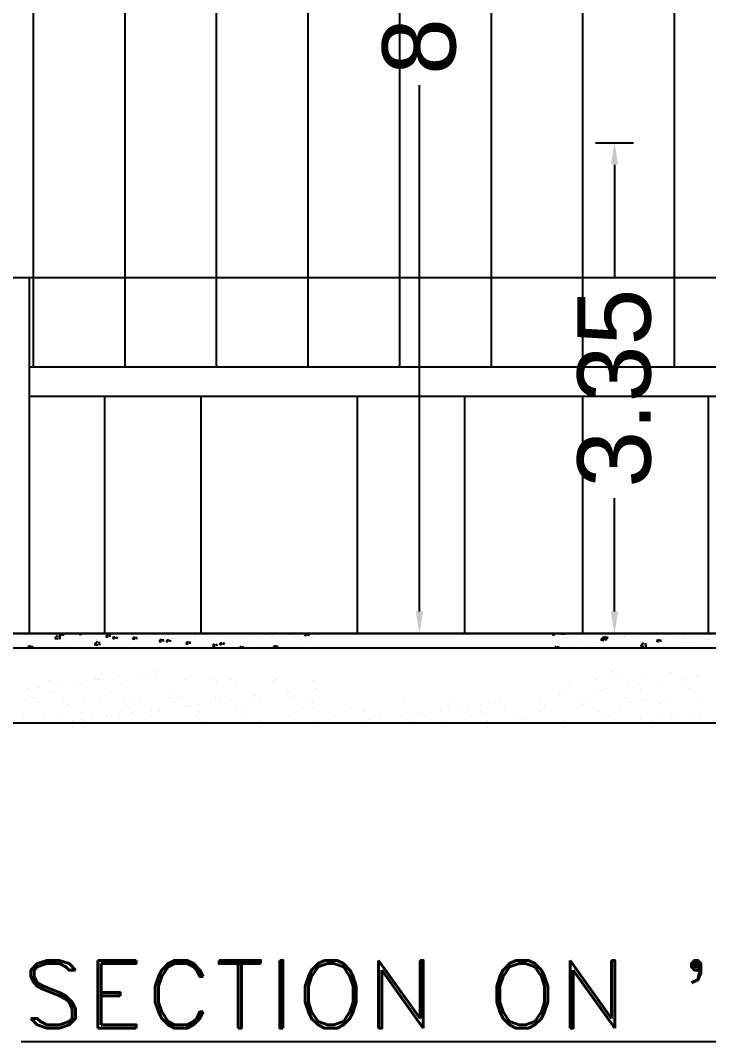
# Model space of a CAD drawing. Header units: metres. Extents: x -43 to 13391, y -52 to 4311.
# Drawn here: x 12764.3 to 12769, y 4051.66 to 4058.63 of the extents above; entities that cross this region are included whole.
import ezdxf

# ---------------------------------------------------------------- set-up
doc = ezdxf.new("R2010")
doc.units = ezdxf.units.M
doc.header["$MEASUREMENT"] = 0
for name, color, linetype in [('BLK_1_FLR_0_AC_ROOM_1', 117, 'Continuous'), ('BLK_1_FLR_0_REGULAR_ROOM_1', 117, 'Continuous'), ('BLK_1_HT_OF_BLDG', 7, 'Continuous'), ('WALL', 125, 'Continuous')]:
    doc.layers.add(name, color=color, linetype=linetype)
doc.layers.add('SHEET', color=6, linetype='Continuous', lineweight=18)
doc.styles.add('dd', font='romand.shx', dxfattribs={"width": 1.1, "height": 6})
doc.styles.get("Standard").update_dxf_attribs({"font": 'arial.ttf'})
doc.dimstyles.get("Standard").update_dxf_attribs({"dimtxt": 0.5, "dimasz": 0.15, "dimexe": 0.13, "dimexo": 0.13, "dimgap": 0.1, "dimtad": 0, "dimzin": 0, "dimdsep": 46, "dimtxsty": 'Standard', "dimcen": 0, "dimadec": 0, "dimazin": 0, "dimtfac": 1, "dimtofl": 0, "dimtmove": 0, "dimatfit": 3, "dimfxl": 0, "dimtolj": 1, "dimtzin": 0, "dimarcsym": 0})

# ---------------------------------------------------------------- blocks, each defined once
blk = doc.blocks.new('*D33')
at = {"layer": 'BLK_1_FLR_0_AC_ROOM_1', "color": 0, "lineweight": -2}
for p, q in [((12768.2264, 4057.7986), (12768.4864, 4057.7986)), ((12768.3564, 4057.6486), (12768.3564, 4056.8746)), ((12768.3564, 4054.5986), (12768.3564, 4055.3725)), ((12768.2264, 4054.4486), (12768.4864, 4054.4486))]:
    blk.add_line(p, q, dxfattribs=at)
for points in [[(12768.3314, 4057.6486), (12768.3814, 4057.6486), (12768.3564, 4057.7986)], [(12768.3314, 4054.5986), (12768.3814, 4054.5986), (12768.3564, 4054.4486)]]:
    blk.add_solid(points, dxfattribs=at)
at = {"layer": 'Defpoints', "color": 0, "lineweight": -2}
for p in [(12767.7473, 4057.7986), (12768.3564, 4057.7986), (12767.7473, 4054.4486)]:
    blk.add_point(p, dxfattribs=at)
at = {"layer": 'BLK_1_FLR_0_AC_ROOM_1', "color": 0, "insert": (12768.3564, 4056.1236), "char_height": 0.5, "attachment_point": 5, "rotation": 90}
blk.add_mtext('\\A1;3.35', dxfattribs=at)
blk = doc.blocks.new('*D53')
at = {"layer": 'BLK_1_FLR_0_REGULAR_ROOM_1', "color": 0, "lineweight": -2}
for p, q in [((12767.1546, 4063.435), (12766.8946, 4063.435)), ((12767.0246, 4063.285), (12767.0246, 4059.692)), ((12767.0246, 4054.5986), (12767.0246, 4058.1915)), ((12767.0246, 4054.4486), (12767.1546, 4054.4486))]:
    blk.add_line(p, q, dxfattribs=at)
for points in [[(12766.9996, 4063.285), (12767.0496, 4063.285), (12767.0246, 4063.435)], [(12766.9996, 4054.5986), (12767.0496, 4054.5986), (12767.0246, 4054.4486)]]:
    blk.add_solid(points, dxfattribs=at)
at = {"layer": 'Defpoints', "color": 0, "lineweight": -2}
for p in [(12767.0246, 4063.435), (12767.397, 4063.435), (12767.0246, 4054.4486)]:
    blk.add_point(p, dxfattribs=at)
at = {"layer": 'BLK_1_FLR_0_REGULAR_ROOM_1', "color": 0, "insert": (12767.0246, 4058.9418), "char_height": 0.5, "attachment_point": 5, "rotation": 90}
blk.add_mtext('\\A1;8.99', dxfattribs=at)
blk = doc.blocks.new('*D58')
at = {"layer": 'BLK_1_HT_OF_BLDG', "color": 0, "linetype": 'Continuous', "lineweight": -2}
for p, q in [((12759.9685, 4063.435), (12759.7085, 4063.435)), ((12759.8385, 4063.285), (12759.8385, 4059.3853)), ((12759.8385, 4053.9886), (12759.8385, 4057.8883)), ((12759.9685, 4053.8386), (12759.7085, 4053.8386))]:
    blk.add_line(p, q, dxfattribs=at)
for points in [[(12759.8135, 4063.285), (12759.8635, 4063.285), (12759.8385, 4063.435)], [(12759.8135, 4053.9886), (12759.8635, 4053.9886), (12759.8385, 4053.8386)]]:
    blk.add_solid(points, dxfattribs=at)
at = {"layer": 'Defpoints', "color": 0, "linetype": 'Continuous', "lineweight": -2}
for p in [(12759.8385, 4063.435), (12767.397, 4063.435), (12760.5306, 4053.8386)]:
    blk.add_point(p, dxfattribs=at)
at = {"layer": 'BLK_1_HT_OF_BLDG', "color": 0, "linetype": 'Continuous', "lineweight": -2, "insert": (12759.8385, 4058.6368), "char_height": 0.5, "attachment_point": 5, "rotation": 90}
blk.add_mtext('\\A1;9.60', dxfattribs=at)

msp = doc.modelspace()

# ---------------------------------------------------------------- linework, layer by layer
at = {"linetype": 'Continuous', "lineweight": -2}
for p, q in [((12761.6729, 4056.8786), (12774.0323, 4056.8786)), ((12764.3623, 4056.2686), (12768.1407, 4056.2686)), ((12767.5468, 4056.2686), (12768.7529, 4056.2686)), ((12768.7529, 4056.2686), (12773.7657, 4056.2686)), ((12764.3623, 4056.0686), (12768.1407, 4056.0686)), ((12767.5468, 4056.0686), (12768.7529, 4056.0686)), ((12768.7529, 4056.0686), (12773.7657, 4056.0686)), ((12768.4352, 4054.4486), (12772.3352, 4054.4486)), ((12768.7529, 4054.4486), (12772.6629, 4054.4486)), ((12761.4623, 4053.8386), (12774.2623, 4053.8386))]:
    msp.add_line(p, q, dxfattribs=at)
for p, q in [((12764.3623, 4054.4475), (12764.3623, 4056.8786)), ((12774.0323, 4054.4486), (12761.4623, 4054.4486)), ((12774.2623, 4054.3486), (12761.4623, 4054.3486)), ((12774.2623, 4054.3486), (12763.4675, 4054.3486))]:
    msp.add_line(p, q)
at = {"linetype": 'Continuous'}
for p, q in [((12761.6729, 4054.4486), (12774.0323, 4054.4486)), ((12774.0323, 4054.4486), (12768.2229, 4054.4486)), ((12774.0323, 4054.4486), (12768.4352, 4054.4486)), ((12774.0323, 4054.4486), (12768.7529, 4054.4486))]:
    msp.add_line(p, q, dxfattribs=at)
at = {"linetype": 'Continuous', "lineweight": 30}
for p, q in [((12764.3283, 4054.4456), (12764.3283, 4054.4456)), ((12764.341, 4054.4357), (12764.341, 4054.4357)), ((12764.5356, 4054.414), (12764.5554, 4054.4347)), ((12764.5356, 4054.414), (12764.5582, 4054.4105)), ((12764.5657, 4054.4382), (12764.5835, 4054.445)), ((12764.5657, 4054.4382), (12764.5784, 4054.4297)), ((12764.5709, 4054.4096), (12764.5681, 4054.4337)), ((12764.5909, 4054.431), (12764.5961, 4054.4463)), ((12764.7022, 4054.4422), (12764.7076, 4054.4486)), ((12764.7022, 4054.4422), (12764.7174, 4054.4408)), ((12764.7159, 4054.4142), (12764.7159, 4054.4142)), ((12764.7299, 4054.4421), (12764.7287, 4054.4486)), ((12764.7548, 4054.3988), (12764.7548, 4054.3988)), ((12764.8184, 4054.4072), (12764.8184, 4054.4072)), ((12764.8463, 4054.4321), (12764.8463, 4054.4321)), ((12764.8844, 4054.4262), (12764.8967, 4054.4408)), ((12764.8844, 4054.4262), (12764.8996, 4054.4249)), ((12764.9121, 4054.4262), (12764.9091, 4054.4421)), ((12764.9146, 4054.4198), (12764.9146, 4054.4198)), ((12764.9308, 4054.4179), (12764.9486, 4054.4247)), ((12764.9308, 4054.4179), (12764.9434, 4054.4093)), ((12764.9559, 4054.4106), (12764.9611, 4054.426)), ((12764.9746, 4054.4484), (12764.9746, 4054.4484)), ((12764.9808, 4054.4205), (12764.9808, 4054.4205)), ((12765.0666, 4054.4103), (12765.0788, 4054.4249)), ((12765.0666, 4054.4103), (12765.0818, 4054.409)), ((12765.075, 4054.4409), (12765.075, 4054.4409)), ((12765.0943, 4054.4102), (12765.0913, 4054.4262)), ((12765.1289, 4054.4459), (12765.1289, 4054.4459)), ((12765.2338, 4054.4008), (12765.2338, 4054.4008)), ((12765.2488, 4054.3943), (12765.261, 4054.4089)), ((12765.2764, 4054.3943), (12765.2735, 4054.4102)), ((12765.2958, 4054.3975), (12765.3136, 4054.4043)), ((12765.2958, 4054.3975), (12765.3084, 4054.389)), ((12765.321, 4054.3903), (12765.3261, 4054.4056)), ((12765.3379, 4054.4156), (12765.3379, 4054.4156)), ((12765.3621, 4054.417), (12765.3621, 4054.417)), ((12765.486, 4054.441), (12765.486, 4054.441)), ((12765.4882, 4054.404), (12765.4882, 4054.404)), ((12765.4941, 4054.4361), (12765.4941, 4054.4361)), ((12765.6154, 4054.4483), (12765.6154, 4054.4483)), ((12765.6486, 4054.4251), (12765.6486, 4054.4251)), ((12765.7122, 4054.4334), (12765.7122, 4054.4334)), ((12765.751, 4054.4425), (12765.751, 4054.4425)), ((12765.8084, 4054.4461), (12765.8084, 4054.4461)), ((12765.8793, 4054.403), (12765.8793, 4054.403)), ((12765.8816, 4054.4047), (12765.8816, 4054.4047)), ((12765.8866, 4054.4368), (12765.8866, 4054.4368)), ((12766.012, 4054.4226), (12766.012, 4054.4226)), ((12766.0222, 4054.4311), (12766.0222, 4054.4311)), ((12766.0274, 4054.4284), (12766.0274, 4054.4284)), ((12766.1403, 4054.4388), (12766.1403, 4054.4388)), ((12766.1458, 4054.4486), (12766.151, 4054.4478)), ((12766.1578, 4054.4253), (12766.1578, 4054.4253)), ((12766.1637, 4054.4468), (12766.1635, 4054.4486)), ((12766.2222, 4054.4092), (12766.2222, 4054.4092)), ((12766.2393, 4054.4388), (12766.2571, 4054.4456)), ((12766.2393, 4054.4388), (12766.2519, 4054.4302)), ((12766.2644, 4054.4315), (12766.2696, 4054.4469)), ((12766.2858, 4054.4176), (12766.2858, 4054.4176)), ((12766.2933, 4054.4196), (12766.2933, 4054.4196)), ((12767.938, 4054.4321), (12767.9431, 4054.4474)), ((12767.9524, 4054.4373), (12767.9524, 4054.4373)), ((12767.9559, 4054.4349), (12767.9559, 4054.4349)), ((12767.9923, 4054.4464), (12767.9943, 4054.4486)), ((12767.9923, 4054.4464), (12768.0149, 4054.4429)), ((12768.0245, 4054.4459), (12768.0245, 4054.4459)), ((12768.0276, 4054.4419), (12768.0268, 4054.4486)), ((12768.1601, 4054.4401), (12768.1601, 4054.4401)), ((12768.2631, 4054.4038), (12768.2631, 4054.4038)), ((12768.2633, 4054.4044), (12768.2831, 4054.425)), ((12768.2633, 4054.4044), (12768.2859, 4054.4009)), ((12768.2778, 4054.419), (12768.2956, 4054.4258)), ((12768.2778, 4054.419), (12768.2905, 4054.4104)), ((12768.2957, 4054.4344), (12768.2957, 4054.4344)), ((12768.2987, 4054.3999), (12768.2959, 4054.424)), ((12768.303, 4054.4117), (12768.3082, 4054.4271)), ((12768.3267, 4054.4121), (12768.3267, 4054.4121)), ((12768.3435, 4054.4035), (12768.3435, 4054.4035)), ((12768.4229, 4054.4248), (12768.4229, 4054.4248)), ((12768.4313, 4054.4287), (12768.4313, 4054.4287)), ((12768.4718, 4054.4198), (12768.4718, 4054.4198)), ((12768.5669, 4054.4229), (12768.5669, 4054.4229)), ((12768.5833, 4054.4459), (12768.5833, 4054.4459)), ((12768.6037, 4054.4388), (12768.6037, 4054.4388)), ((12768.6429, 4054.3986), (12768.6607, 4054.4055)), ((12768.6429, 4054.3986), (12768.6555, 4054.3901)), ((12768.668, 4054.3914), (12768.6732, 4054.4068)), ((12768.6825, 4054.4129), (12768.6825, 4054.4129)), ((12768.7025, 4054.4172), (12768.7025, 4054.4172)), ((12768.7845, 4054.4456), (12768.7845, 4054.4456)), ((12768.8306, 4054.4383), (12768.8306, 4054.4383)), ((12768.8381, 4054.4115), (12768.8381, 4054.4115)), ((12768.9003, 4054.3963), (12768.9003, 4054.3963)), ((12768.9201, 4054.4399), (12768.9201, 4054.4399)), ((12768.9737, 4054.4058), (12768.9737, 4054.4058)), ((12768.9912, 4054.4074), (12768.9912, 4054.4074)), ((12768.9965, 4054.4089), (12768.9965, 4054.4089)), ((12764.3252, 4054.3611), (12764.3252, 4054.3611)), ((12764.3456, 4054.37), (12764.3456, 4054.37)), ((12764.3523, 4054.3563), (12764.3701, 4054.3631)), ((12764.3523, 4054.3563), (12764.3638, 4054.3486)), ((12764.3775, 4054.3491), (12764.3826, 4054.3644)), ((12764.4346, 4054.3566), (12764.4346, 4054.3566)), ((12764.4557, 4054.3789), (12764.4557, 4054.3789)), ((12764.4812, 4054.3643), (12764.4812, 4054.3643)), ((12764.4982, 4054.365), (12764.4982, 4054.365)), ((12764.584, 4054.3952), (12764.584, 4054.3952)), ((12764.5944, 4054.3777), (12764.5944, 4054.3777)), ((12764.6168, 4054.3586), (12764.6168, 4054.3586)), ((12764.6845, 4054.3696), (12764.6845, 4054.3696)), ((12764.7524, 4054.3528), (12764.7524, 4054.3528)), ((12764.8067, 4054.372), (12764.8265, 4054.3926)), ((12764.8067, 4054.372), (12764.8293, 4054.3685)), ((12764.8327, 4054.3951), (12764.8327, 4054.3951)), ((12764.842, 4054.3675), (12764.8392, 4054.3916)), ((12764.9715, 4054.3638), (12764.9715, 4054.3638)), ((12765.0416, 4054.3647), (12765.0416, 4054.3647)), ((12765.0718, 4054.3491), (12765.0718, 4054.3491)), ((12765.0956, 4054.3486), (12765.0975, 4054.3506)), ((12765.1034, 4054.3829), (12765.1034, 4054.3829)), ((12765.1104, 4054.3486), (12765.1103, 4054.3496)), ((12765.168, 4054.3618), (12765.168, 4054.3618)), ((12765.1898, 4054.3901), (12765.1898, 4054.3901)), ((12765.2488, 4054.3943), (12765.264, 4054.393)), ((12765.3284, 4054.3829), (12765.3284, 4054.3829)), ((12765.392, 4054.3913), (12765.392, 4054.3913)), ((12765.431, 4054.3784), (12765.4432, 4054.393)), ((12765.431, 4054.3784), (12765.4461, 4054.3771)), ((12765.4586, 4054.3784), (12765.4557, 4054.3943)), ((12765.491, 4054.3515), (12765.491, 4054.3515)), ((12765.583, 4054.3521), (12765.583, 4054.3521)), ((12765.6131, 4054.3625), (12765.6254, 4054.3771)), ((12765.6132, 4054.3625), (12765.6283, 4054.3611)), ((12765.6214, 4054.3694), (12765.6214, 4054.3694)), ((12765.6408, 4054.3624), (12765.6379, 4054.3783)), ((12765.6608, 4054.3772), (12765.6786, 4054.384)), ((12765.6608, 4054.3772), (12765.6735, 4054.3686)), ((12765.686, 4054.37), (12765.6911, 4054.3853)), ((12765.7312, 4054.3775), (12765.7312, 4054.3775)), ((12765.7497, 4054.3857), (12765.7497, 4054.3857)), ((12765.797, 4054.3486), (12765.8076, 4054.3611)), ((12765.8226, 4054.3486), (12765.8201, 4054.3624)), ((12765.902, 4054.3671), (12765.902, 4054.3671)), ((12765.9656, 4054.3754), (12765.9656, 4054.3754)), ((12766.0259, 4054.3568), (12766.0436, 4054.3637)), ((12766.0259, 4054.3568), (12766.0381, 4054.3486)), ((12766.051, 4054.3496), (12766.0562, 4054.365)), ((12766.0618, 4054.3881), (12766.0618, 4054.3881)), ((12766.1372, 4054.3543), (12766.1372, 4054.3543)), ((12766.2691, 4054.3733), (12766.2691, 4054.3733)), ((12767.9429, 4054.3616), (12767.9429, 4054.3616)), ((12767.9482, 4054.3486), (12767.9585, 4054.3609)), ((12767.9528, 4054.3503), (12767.9528, 4054.3503)), ((12767.9735, 4054.3486), (12767.971, 4054.3622)), ((12768.0065, 4054.37), (12768.0065, 4054.37)), ((12768.0811, 4054.3666), (12768.0811, 4054.3666)), ((12768.1027, 4054.3826), (12768.1027, 4054.3826)), ((12768.2131, 4054.3856), (12768.2131, 4054.3856)), ((12768.3863, 4054.362), (12768.3863, 4054.362)), ((12768.5344, 4054.3875), (12768.5344, 4054.3875)), ((12768.5344, 4054.3624), (12768.5542, 4054.383)), ((12768.5344, 4054.3624), (12768.557, 4054.3588)), ((12768.5698, 4054.3579), (12768.567, 4054.382)), ((12768.5801, 4054.3541), (12768.5801, 4054.3541)), ((12768.6006, 4054.3542), (12768.6006, 4054.3542)), ((12768.6763, 4054.3668), (12768.6763, 4054.3668)), ((12768.731, 4054.3721), (12768.731, 4054.3721)), ((12768.7434, 4054.3571), (12768.7434, 4054.3571)), ((12768.8367, 4054.3879), (12768.8367, 4054.3879)), ((12768.8593, 4054.3884), (12768.8593, 4054.3884)), ((12768.8915, 4054.3825), (12768.8915, 4054.3825)), ((12765.2365, 4054.188), (12765.2365, 4054.188)), ((12768.3412, 4054.1877), (12768.3412, 4054.1877)), ((12764.4157, 4054.1525), (12764.4157, 4054.1525)), ((12764.4953, 4054.1302), (12764.4953, 4054.1302)), ((12764.6981, 4054.1171), (12764.6981, 4054.1171)), ((12764.8067, 4054.1308), (12764.8067, 4054.1308)), ((12764.8158, 4054.149), (12764.8158, 4054.149)), ((12764.8339, 4054.135), (12764.8339, 4054.135)), ((12764.8342, 4054.1321), (12764.8342, 4054.1321)), ((12764.886, 4054.1419), (12764.886, 4054.1419)), ((12764.9673, 4054.1526), (12764.9673, 4054.1526)), ((12765.1031, 4054.1705), (12765.1031, 4054.1705)), ((12765.1181, 4054.1314), (12765.1181, 4054.1314)), ((12765.1552, 4054.1773), (12765.1552, 4054.1773)), ((12765.2218, 4054.1402), (12765.2218, 4054.1402)), ((12765.4295, 4054.1319), (12765.4295, 4054.1319)), ((12765.622, 4054.1368), (12765.622, 4054.1368)), ((12765.6404, 4054.1199), (12765.6404, 4054.1199)), ((12765.7409, 4054.1325), (12765.7409, 4054.1325)), ((12765.7704, 4054.1177), (12765.7704, 4054.1177)), ((12766.0262, 4054.1164), (12766.0262, 4054.1164)), ((12766.028, 4054.1279), (12766.028, 4054.1279)), ((12766.0523, 4054.1331), (12766.0523, 4054.1331)), ((12766.2963, 4054.1262), (12766.2963, 4054.1262)), ((12768.1334, 4054.1532), (12768.1334, 4054.1532)), ((12768.2322, 4054.137), (12768.2322, 4054.137)), ((12768.3596, 4054.1708), (12768.3596, 4054.1708)), ((12768.3892, 4054.152), (12768.3892, 4054.152)), ((12768.5436, 4054.1376), (12768.5436, 4054.1376)), ((12768.651, 4054.1197), (12768.651, 4054.1197)), ((12768.6593, 4054.1617), (12768.6593, 4054.1617)), ((12768.7472, 4054.1788), (12768.7472, 4054.1788)), ((12768.7868, 4054.1376), (12768.7868, 4054.1376)), ((12768.8389, 4054.1444), (12768.8389, 4054.1444)), ((12768.8551, 4054.1382), (12768.8551, 4054.1382)), ((12768.9202, 4054.1551), (12768.9202, 4054.1551)), ((12768.921, 4054.165), (12768.921, 4054.165)), ((12764.3476, 4054.071), (12764.3476, 4054.071)), ((12764.4289, 4054.0817), (12764.4289, 4054.0817)), ((12764.4509, 4054.0927), (12764.4509, 4054.0927)), ((12764.5152, 4054.0613), (12764.5152, 4054.0613)), ((12764.5648, 4054.0996), (12764.5648, 4054.0996)), ((12764.6168, 4054.1064), (12764.6168, 4054.1064)), ((12764.721, 4054.1025), (12764.721, 4054.1025)), ((12764.9212, 4054.0524), (12764.9212, 4054.0524)), ((12764.9827, 4054.1058), (12764.9827, 4054.1058)), ((12765.2386, 4054.1046), (12765.2386, 4054.1046)), ((12765.3214, 4054.049), (12765.3214, 4054.049)), ((12765.5086, 4054.1143), (12765.5086, 4054.1143)), ((12766.1362, 4054.0475), (12766.1362, 4054.0475)), ((12766.272, 4054.0654), (12766.272, 4054.0654)), ((12766.3241, 4054.0723), (12766.3241, 4054.0723)), ((12767.9985, 4054.0497), (12767.9985, 4054.0497)), ((12768.0406, 4054.0999), (12768.0406, 4054.0999)), ((12768.059, 4054.083), (12768.059, 4054.083)), ((12768.1126, 4054.0488), (12768.1126, 4054.0488)), ((12768.2485, 4054.0667), (12768.2485, 4054.0667)), ((12768.2686, 4054.0594), (12768.2686, 4054.0594)), ((12768.3005, 4054.0736), (12768.3005, 4054.0736)), ((12768.3818, 4054.0843), (12768.3818, 4054.0843)), ((12768.4466, 4054.0911), (12768.4466, 4054.0911)), ((12768.5176, 4054.1022), (12768.5176, 4054.1022)), ((12768.5304, 4054.0628), (12768.5304, 4054.0628)), ((12768.5697, 4054.109), (12768.5697, 4054.109)), ((12768.7862, 4054.0615), (12768.7862, 4054.0615)), ((12768.8467, 4054.0876), (12768.8467, 4054.0876)), ((12768.8652, 4054.0708), (12768.8652, 4054.0708)), ((12764.3303, 4054.0002), (12764.3303, 4054.0002)), ((12764.382, 4054.0034), (12764.382, 4054.0034)), ((12764.5336, 4054.0444), (12764.5336, 4054.0444)), ((12764.5921, 4054.0036), (12764.5921, 4054.0036)), ((12764.6935, 4054.004), (12764.6935, 4054.004)), ((12764.7356, 4053.9771), (12764.7356, 4053.9771)), ((12764.8479, 4054.0023), (12764.8479, 4054.0023)), ((12765.0049, 4054.0045), (12765.0049, 4054.0045)), ((12765.047, 4053.9777), (12765.047, 4053.9777)), ((12765.118, 4054.0121), (12765.118, 4054.0121)), ((12765.3163, 4054.0051), (12765.3163, 4054.0051)), ((12765.3398, 4054.0321), (12765.3398, 4054.0321)), ((12765.3585, 4053.9782), (12765.3585, 4053.9782)), ((12765.3797, 4054.0154), (12765.3797, 4054.0154)), ((12765.6277, 4054.0057), (12765.6277, 4054.0057)), ((12765.6355, 4054.0142), (12765.6355, 4054.0142)), ((12765.6699, 4053.9788), (12765.6699, 4053.9788)), ((12765.7274, 4054.0401), (12765.7274, 4054.0401)), ((12765.7337, 4053.9946), (12765.7337, 4053.9946)), ((12765.7857, 4054.0014), (12765.7857, 4054.0014)), ((12765.867, 4054.0121), (12765.867, 4054.0121)), ((12765.9056, 4054.0239), (12765.9056, 4054.0239)), ((12765.9391, 4054.0062), (12765.9391, 4054.0062)), ((12765.9813, 4053.9794), (12765.9813, 4053.9794)), ((12766.0029, 4054.03), (12766.0029, 4054.03)), ((12766.0549, 4054.0368), (12766.0549, 4054.0368)), ((12766.1276, 4054.0367), (12766.1276, 4054.0367)), ((12766.146, 4054.0198), (12766.146, 4054.0198)), ((12766.1674, 4054.0272), (12766.1674, 4054.0272)), ((12766.2505, 4054.0068), (12766.2505, 4054.0068)), ((12766.2927, 4053.9799), (12766.2927, 4053.9799)), ((12766.6041, 4053.9805), (12766.6041, 4053.9805)), ((12766.9155, 4053.9811), (12766.9155, 4053.9811)), ((12767.2269, 4053.9816), (12767.2269, 4053.9816)), ((12767.5384, 4053.9822), (12767.5384, 4053.9822)), ((12767.5743, 4053.978), (12767.5743, 4053.978)), ((12767.8498, 4053.9828), (12767.8498, 4053.9828)), ((12767.9793, 4054.0313), (12767.9793, 4054.0313)), ((12768.0313, 4054.0381), (12768.0313, 4054.0381)), ((12768.119, 4054.0102), (12768.119, 4054.0102)), ((12768.146, 4054.0033), (12768.146, 4054.0033)), ((12768.1612, 4053.9833), (12768.1612, 4053.9833)), ((12768.4304, 4054.0108), (12768.4304, 4054.0108)), ((12768.4726, 4053.9839), (12768.4726, 4053.9839)), ((12768.5461, 4053.9999), (12768.5461, 4053.9999)), ((12768.5646, 4053.983), (12768.5646, 4053.983)), ((12768.7418, 4054.0113), (12768.7418, 4054.0113)), ((12768.784, 4053.9845), (12768.784, 4053.9845)), ((12768.9522, 4053.991), (12768.9522, 4053.991)), ((12764.4242, 4053.9765), (12764.4242, 4053.9765)), ((12764.6206, 4053.9647), (12764.6206, 4053.9647)), ((12764.7273, 4053.9098), (12764.7273, 4053.9098)), ((12764.989, 4053.9131), (12764.989, 4053.9131)), ((12765.0208, 4053.9612), (12765.0208, 4053.9612)), ((12765.0392, 4053.9443), (12765.0392, 4053.9443)), ((12765.1953, 4053.9237), (12765.1953, 4053.9237)), ((12765.2449, 4053.9119), (12765.2449, 4053.9119)), ((12765.2474, 4053.9305), (12765.2474, 4053.9305)), ((12765.3287, 4053.9412), (12765.3287, 4053.9412)), ((12765.4268, 4053.9524), (12765.4268, 4053.9524)), ((12765.4645, 4053.9591), (12765.4645, 4053.9591)), ((12765.5149, 4053.9216), (12765.5149, 4053.9216)), ((12765.5166, 4053.966), (12765.5166, 4053.966)), ((12765.5978, 4053.9767), (12765.5978, 4053.9767)), ((12765.7767, 4053.925), (12765.7767, 4053.925)), ((12765.827, 4053.9489), (12765.827, 4053.9489)), ((12765.8454, 4053.9321), (12765.8454, 4053.9321)), ((12766.0325, 4053.9237), (12766.0325, 4053.9237)), ((12766.233, 4053.9401), (12766.233, 4053.9401)), ((12766.3026, 4053.9335), (12766.3026, 4053.9335)), ((12766.5644, 4053.9368), (12766.5644, 4053.9368)), ((12766.6331, 4053.9367), (12766.6331, 4053.9367)), ((12766.6516, 4053.9198), (12766.6516, 4053.9198)), ((12766.8202, 4053.9356), (12766.8202, 4053.9356)), ((12767.0392, 4053.9278), (12767.0392, 4053.9278)), ((12767.0903, 4053.9453), (12767.0903, 4053.9453)), ((12767.1718, 4053.925), (12767.1718, 4053.925)), ((12767.2238, 4053.9318), (12767.2238, 4053.9318)), ((12767.3051, 4053.9425), (12767.3051, 4053.9425)), ((12767.352, 4053.9487), (12767.352, 4053.9487)), ((12767.4393, 4053.9244), (12767.4393, 4053.9244)), ((12767.4409, 4053.9604), (12767.4409, 4053.9604)), ((12767.4578, 4053.9075), (12767.4578, 4053.9075)), ((12767.493, 4053.9673), (12767.493, 4053.9673)), ((12767.6078, 4053.9474), (12767.6078, 4053.9474)), ((12767.8454, 4053.9155), (12767.8454, 4053.9155)), ((12767.8779, 4053.9572), (12767.8779, 4053.9572)), ((12768.1397, 4053.9605), (12768.1397, 4053.9605)), ((12768.2455, 4053.9121), (12768.2455, 4053.9121)), ((12768.3955, 4053.9593), (12768.3955, 4053.9593)), ((12768.6656, 4053.969), (12768.6656, 4053.969)), ((12768.9273, 4053.9723), (12768.9273, 4053.9723)), ((12764.32, 4053.8769), (12764.32, 4053.8769)), ((12764.4572, 4053.9001), (12764.4572, 4053.9001)), ((12764.576, 4053.8798), (12764.576, 4053.8798)), ((12764.657, 4053.8528), (12764.657, 4053.8528)), ((12764.709, 4053.8597), (12764.709, 4053.8597)), ((12764.7202, 4053.8735), (12764.7202, 4053.8735)), ((12764.7386, 4053.8566), (12764.7386, 4053.8566)), ((12764.7903, 4053.8704), (12764.7903, 4053.8704)), ((12764.8874, 4053.8804), (12764.8874, 4053.8804)), ((12764.9261, 4053.8882), (12764.9261, 4053.8882)), ((12764.9782, 4053.8951), (12764.9782, 4053.8951)), ((12765.0595, 4053.9058), (12765.0595, 4053.9058)), ((12765.1262, 4053.8646), (12765.1262, 4053.8646)), ((12765.1989, 4053.881), (12765.1989, 4053.881)), ((12765.5103, 4053.8815), (12765.5103, 4053.8815)), ((12765.5263, 4053.8612), (12765.5263, 4053.8612)), ((12765.5448, 4053.8443), (12765.5448, 4053.8443)), ((12765.8217, 4053.8821), (12765.8217, 4053.8821)), ((12765.9324, 4053.8523), (12765.9324, 4053.8523)), ((12766.1331, 4053.8827), (12766.1331, 4053.8827)), ((12766.3325, 4053.8489), (12766.3325, 4053.8489)), ((12766.4445, 4053.8832), (12766.4445, 4053.8832)), ((12766.6334, 4053.8541), (12766.6334, 4053.8541)), ((12766.6855, 4053.8609), (12766.6855, 4053.8609)), ((12766.6996, 4053.8431), (12766.6996, 4053.8431)), ((12766.7386, 4053.8401), (12766.7386, 4053.8401)), ((12766.7559, 4053.8838), (12766.7559, 4053.8838)), ((12766.7668, 4053.8716), (12766.7668, 4053.8716)), ((12766.9026, 4053.8895), (12766.9026, 4053.8895)), ((12766.9546, 4053.8964), (12766.9546, 4053.8964)), ((12766.9613, 4053.8464), (12766.9613, 4053.8464)), ((12767.0359, 4053.9071), (12767.0359, 4053.9071)), ((12767.0673, 4053.8844), (12767.0673, 4053.8844)), ((12767.2171, 4053.8452), (12767.2171, 4053.8452)), ((12767.3788, 4053.8849), (12767.3788, 4053.8849)), ((12767.4872, 4053.8549), (12767.4872, 4053.8549)), ((12767.6902, 4053.8855), (12767.6902, 4053.8855)), ((12767.749, 4053.8582), (12767.749, 4053.8582)), ((12768.0016, 4053.8861), (12768.0016, 4053.8861)), ((12768.0048, 4053.857), (12768.0048, 4053.857)), ((12768.264, 4053.8952), (12768.264, 4053.8952)), ((12768.2749, 4053.8667), (12768.2749, 4053.8667)), ((12768.313, 4053.8866), (12768.313, 4053.8866)), ((12768.5367, 4053.8701), (12768.5367, 4053.8701)), ((12768.6098, 4053.8554), (12768.6098, 4053.8554)), ((12768.6244, 4053.8872), (12768.6244, 4053.8872)), ((12768.6516, 4053.9033), (12768.6516, 4053.9033)), ((12768.6619, 4053.8622), (12768.6619, 4053.8622)), ((12768.7432, 4053.8729), (12768.7432, 4053.8729)), ((12768.7925, 4053.8689), (12768.7925, 4053.8689)), ((12768.879, 4053.8908), (12768.879, 4053.8908)), ((12768.9311, 4053.8977), (12768.9311, 4053.8977)), ((12768.9358, 4053.8878), (12768.9358, 4053.8878))]:
    msp.add_line(p, q, dxfattribs=at)
at = {"layer": 'SHEET', "linetype": 'Continuous', "lineweight": -2}
for p, q in [((12764.3907, 4056.2686), (12764.3907, 4061.7086)), ((12765.0157, 4056.2686), (12765.0157, 4061.7086)), ((12765.6407, 4056.2686), (12765.6407, 4061.7086)), ((12766.2657, 4056.2686), (12766.2657, 4061.7086)), ((12766.8907, 4056.2686), (12766.8907, 4061.7086)), ((12767.5157, 4056.2686), (12767.5157, 4061.7086)), ((12768.1407, 4056.2686), (12768.1407, 4061.7086)), ((12768.7657, 4056.2686), (12768.7657, 4061.7086))]:
    msp.add_line(p, q, dxfattribs=at)
at = {"layer": 'WALL', "color": 4, "ltscale": 400}
for p, q in [((12764.8773, 4054.4486), (12764.8773, 4056.0686)), ((12765.534, 4054.4486), (12765.534, 4056.0686)), ((12766.6011, 4054.4486), (12766.6011, 4056.0686)), ((12767.3354, 4054.4486), (12767.3354, 4056.0686)), ((12768.1407, 4054.4486), (12768.1407, 4056.0686)), ((12768.9981, 4054.4486), (12768.9981, 4056.0686))]:
    msp.add_line(p, q, dxfattribs=at)

# ---------------------------------------------------------------- texts
at = {"linetype": 'Continuous', "lineweight": -2, "style": 'dd', "width": 1.1}
msp.add_text("%%USECTION ON 'AB'", height=0.462, dxfattribs=at).set_placement((12764.307, 4051.7534))

# ---------------------------------------------------------------- dimensions: what is measured, and where the dimension line sits
at = {"layer": 'BLK_1_FLR_0_AC_ROOM_1', "color": 4}
dim = msp.add_linear_dim(base=(12768.3564, 4057.7986), p1=(12767.7473, 4054.4486), p2=(12767.7473, 4057.7986), angle=90, dimstyle='Standard', override={"dimpost": '\\X'}, dxfattribs=at)
dim.commit()
dim.dimension.update_dxf_attribs({"geometry": '*D33', "text_midpoint": (12768.3564, 4056.1236)})
at = {"layer": 'BLK_1_FLR_0_REGULAR_ROOM_1', "color": 4}
dim = msp.add_linear_dim(base=(12767.0246, 4063.435), p1=(12767.0246, 4054.4486), p2=(12767.397, 4063.435), angle=90, dimstyle='Standard', override={"dimpost": '\\X'}, dxfattribs=at)
dim.commit()
dim.dimension.update_dxf_attribs({"geometry": '*D53', "text_midpoint": (12767.0246, 4058.9418)})
at = {"layer": 'BLK_1_HT_OF_BLDG', "color": 5, "linetype": 'Continuous', "lineweight": -2}
dim = msp.add_linear_dim(base=(12759.8385, 4063.435), p1=(12760.5306, 4053.8386), p2=(12767.397, 4063.435), angle=90, dimstyle='Standard', override={"dimpost": '\\X'}, dxfattribs=at)
dim.commit()
dim.dimension.update_dxf_attribs({"geometry": '*D58', "text_midpoint": (12759.8385, 4058.6368)})

doc.saveas('drawing.dxf')
